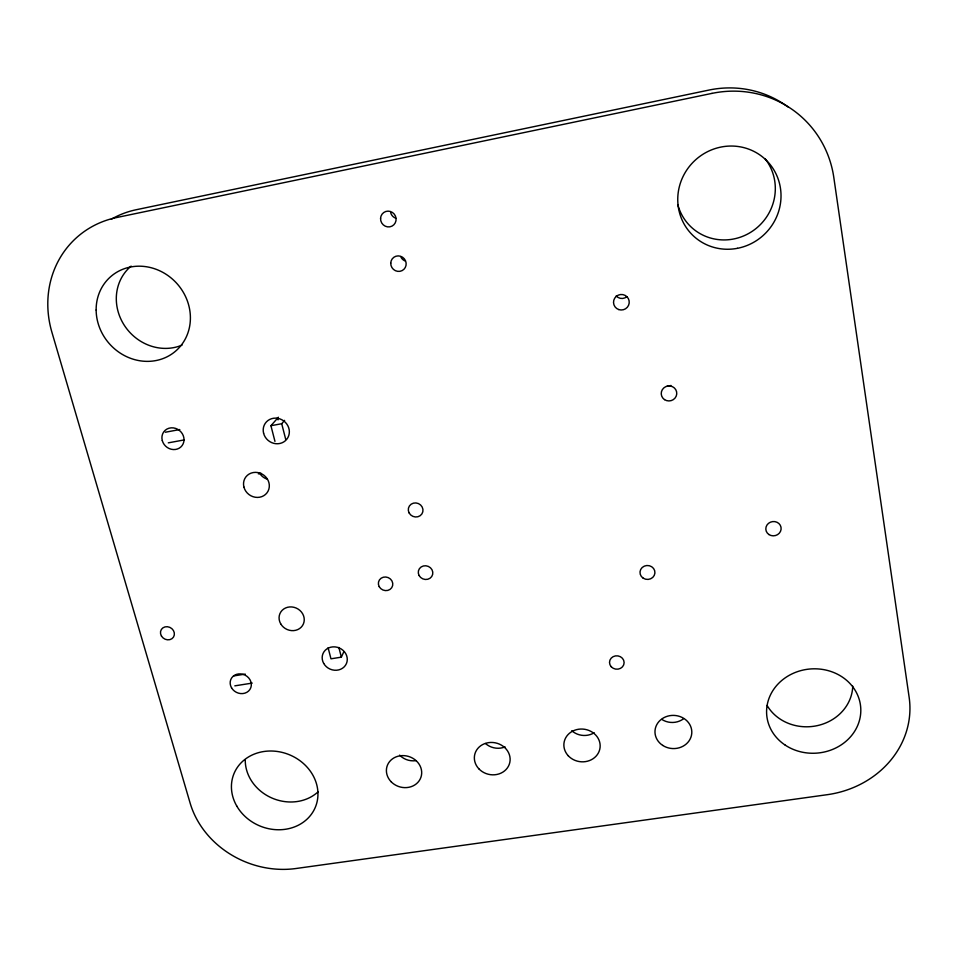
<?xml version="1.0" encoding="UTF-8"?>
<svg xmlns="http://www.w3.org/2000/svg" width="957" height="957" viewBox="0 0 957 957"><rect width="100%" height="100%" fill="white"/><g stroke="black" fill="none" stroke-linecap="round" stroke-linejoin="round"><path stroke-width="1.44" d="M328.107 647.722L330.966 658.811L341.35 657.16L343.826 651.729M274.958 441.38L270.927 425.709L281.717 423.724L284.612 420.362M270.927 425.709L278.415 417.228M165.346 432.229L179.784 429.549M168.3 442.852L184.151 439.933M258.318 473.871L261.165 473.356M233.592 675.941L245.219 674.099M234.824 685.846L252.241 683.095M281.717 423.724L285.724 439.419M338.862 647.446L341.35 657.16M395.743 218.196A7.668 7.417 59.8 0 1 390.647 212.49M626.883 296.67A7.572 7.465 -18.8 0 1 616.224 295.916M670.929 385.444A7.489 7.237 -10.5 0 1 667.125 386.138M405.397 261.058A7.572 7.333 52.5 0 1 401.031 257.277M765.157 158.826A50.47 48.747 -46 0 1 747.513 234.106A50.47 48.747 -46 0 1 677.795 204.607M182.045 345.106A47.539 43.723 48.8 0 1 124.278 325.26A47.539 43.723 48.8 0 1 131.121 266.106M683.454 718.851A17.764 16.09 2.6 0 1 661.897 719.473M505.069 746.891A17.358 15.647 12.8 0 1 485.498 743.529M278.056 419.848A12.908 12.082 37.4 0 1 277.339 417.766M415.864 760.648A17.202 15.396 17.1 0 1 399.619 755.145M594.177 732.739A17.549 15.874 7.8 0 1 571.772 730.705M318.167 791.738A42.515 37.479 22.4 0 1 272.003 798.066A42.515 37.479 22.4 0 1 245.255 760.157M852.735 686.169A45.434 40.9 -4.9 0 1 817.577 725.573A45.434 40.9 -4.9 0 1 767.071 705.417M266.919 479.062A12.74 11.807 34.7 0 1 259.431 472.854M787.886 106.885A102.59 99.061 -46.1 0 0 708.981 90.066L136.289 209.715A96.609 88.869 48.9 0 0 111.347 219.213M711.996 93.379L116.515 217.562A100.401 91.968 48.2 0 0 51.917 332.294L190.144 803.138A89.456 78.342 22.3 0 0 296.048 868.501L827.231 794.693A95.832 85.783 -4.5 0 0 909.15 697.354L833.81 177.452A106.753 103.069 -44.7 0 0 711.996 93.379M380.563 218.495A7.979 7.692 58.2 0 0 391.987 226.127A7.979 7.692 58.2 0 0 392.454 212.478A7.979 7.692 58.2 0 0 380.563 218.495M618.736 309.566A7.871 7.752 -15.3 0 0 629.108 300.773A7.871 7.752 -15.3 0 0 616.284 296.371A7.871 7.752 -15.3 0 0 618.736 309.566M161.434 636.01A7.166 6.364 30.8 0 0 173.492 637.087A7.166 6.364 30.8 0 0 167.367 626.715A7.166 6.364 30.8 0 0 161.434 636.01M768.938 534.544A7.68 7.142 -9.1 0 0 781.091 529.305A7.68 7.142 -9.1 0 0 770.397 522.199A7.68 7.142 -9.1 0 0 768.938 534.544M664.517 399.619A7.776 7.5 -9.2 0 0 676.731 394.033A7.776 7.5 -9.2 0 0 665.725 386.664A7.776 7.5 -9.2 0 0 664.517 399.619M409.129 512.94A7.429 6.974 23.2 0 0 421.858 513.993A7.429 6.974 23.2 0 0 415.936 502.939A7.429 6.974 23.2 0 0 409.129 512.94M390.743 263.115A7.871 7.608 50.8 0 0 402.06 270.64A7.871 7.608 50.8 0 0 402.55 257.218A7.871 7.608 50.8 0 0 390.743 263.115M643.188 578.172A7.477 6.974 1.8 0 0 654.911 573.099A7.477 6.974 1.8 0 0 644.3 566.137A7.477 6.974 1.8 0 0 643.188 578.172M419.106 575.516A7.333 6.807 20.1 0 0 431.691 576.581A7.333 6.807 20.1 0 0 425.865 565.778A7.333 6.807 20.1 0 0 419.106 575.516M379.211 586.665A7.297 6.735 22.4 0 0 391.7 587.742A7.297 6.735 22.4 0 0 385.827 577.011A7.297 6.735 22.4 0 0 379.211 586.665M611.248 666.766A7.309 6.699 5.4 0 0 623.701 664.852A7.309 6.699 5.4 0 0 615.495 655.892A7.309 6.699 5.4 0 0 611.248 666.766M737.428 248.318A52.527 50.709 -44.6 0 0 769.548 163.814A52.527 50.709 -44.6 0 0 681.193 180.825A52.527 50.709 -44.6 0 0 737.428 248.318M96.143 310.044A49.405 45.242 48.2 0 0 167.188 356.746A49.405 45.242 48.2 0 0 166.494 274.563A49.405 45.242 48.2 0 0 96.143 310.044M662.734 745.419A18.422 16.592 2.9 0 0 691.732 733.708A18.422 16.592 2.9 0 0 665.701 716.829A18.422 16.592 2.9 0 0 662.734 745.419M478.871 768.83A17.992 16.113 12.8 0 0 509.232 764.464A17.992 16.113 12.8 0 0 488.62 742.632A17.992 16.113 12.8 0 0 478.871 768.83M162.295 440.627A11.46 10.467 39.8 0 0 180.837 446.991A11.46 10.467 39.8 0 0 175.741 428.437A11.46 10.467 39.8 0 0 162.295 440.627M263.594 433.234A13.398 12.489 36.8 0 0 285.389 440.722A13.398 12.489 36.8 0 0 279.827 418.867A13.398 12.489 36.8 0 0 263.594 433.234M323.693 663.404A12.728 11.52 22.9 0 0 345.429 665.378A12.728 11.52 22.9 0 0 335.046 646.896A12.728 11.52 22.9 0 0 323.693 663.404M391.066 781.678A17.812 15.838 17.1 0 0 420.901 777.383A17.812 15.838 17.1 0 0 400.182 755.791A17.812 15.838 17.1 0 0 391.066 781.678M231.546 687.82A10.814 9.63 26.4 0 0 249.885 689.507A10.814 9.63 26.4 0 0 240.829 673.919A10.814 9.63 26.4 0 0 231.546 687.82M568.243 755.755A18.183 16.365 8 0 0 599.142 751.305A18.183 16.365 8 0 0 578.65 729.234A18.183 16.365 8 0 0 568.243 755.755M236.798 806.105A44.01 38.543 22.3 0 0 311.719 813.797A44.01 38.543 22.3 0 0 275.544 751.257A44.01 38.543 22.3 0 0 236.798 806.105M785.23 745.132A47.156 42.204 -4.5 0 0 860.451 715.585A47.156 42.204 -4.5 0 0 795.423 672.4A47.156 42.204 -4.5 0 0 785.23 745.132M280.64 623.725A12.824 11.64 26.3 0 0 302.46 625.663A12.824 11.64 26.3 0 0 291.873 606.953A12.824 11.64 26.3 0 0 280.64 623.725M243.927 487.089A13.219 12.19 34.2 0 0 265.46 494.47A13.219 12.19 34.2 0 0 259.885 473.105A13.219 12.19 34.2 0 0 243.927 487.089"/></g></svg>
